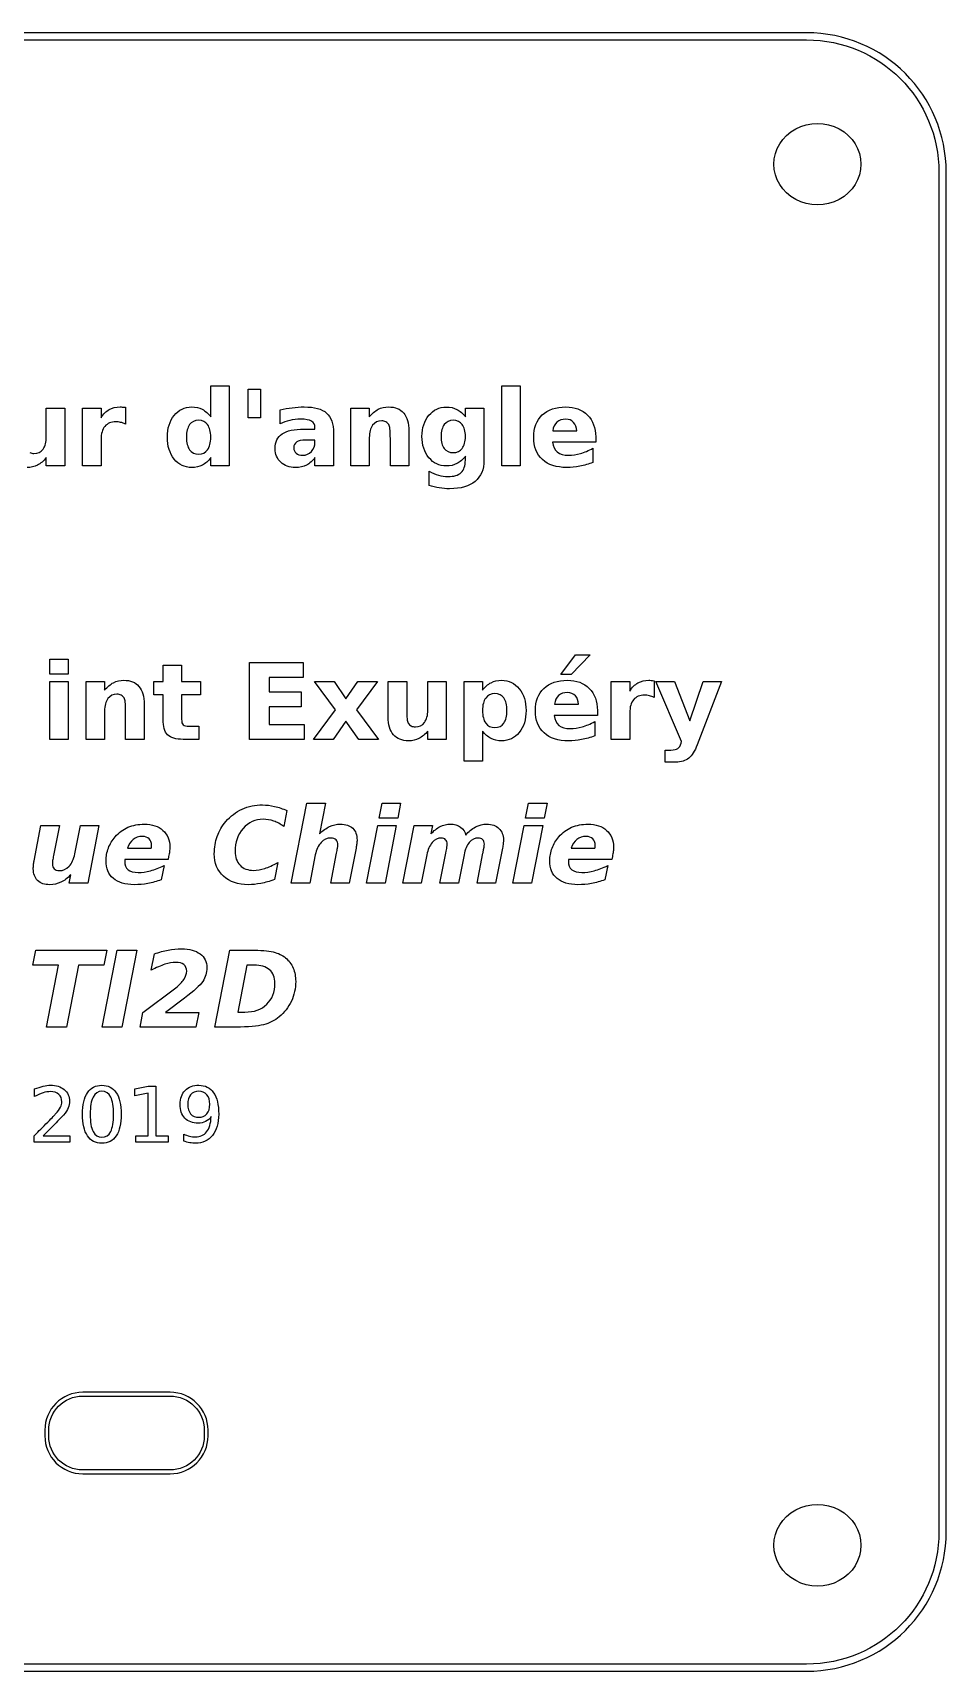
# Model space of a CAD drawing. Extents: x 0 to 60.3, y 0 to 60.3.
# Drawn here: x 26.7 to 60.3, y 0 to 60.3 of the extents above; entities that cross this region are included whole.
import ezdxf

# ---------------------------------------------------------------- set-up
doc = ezdxf.new("R2010")
doc.units = 0
doc.layers.add('Calque_1', color=7, linetype='CONTINUOUS')

msp = doc.modelspace()

# ---------------------------------------------------------------- linework, layer by layer
at = {"layer": 'Calque_1', "color": 7}
for p, q in [((55.1322, 60.264358), (5.1322, 60.264358)), ((5.1322, 60.000686), (55.1322, 60.000686)), ((59.999388, 55.131545), (59.999388, 5.13155)), ((60.265013, 5.13155), (60.265013, 55.131545)), ((26.755406, 21.136102), (26.755406, 21.417222)), ((29.228988, 21.553642), (29.228988, 21.553642)), ((29.228988, 21.333156), (29.228988, 21.333156)), ((30.438906, 21.417217), (30.930865, 21.516437)), ((30.438906, 21.163656), (30.438906, 21.417217)), ((30.933622, 21.262876), (30.438906, 21.163656)), ((30.930865, 21.516437), (31.209229, 21.516437)), ((30.933622, 19.693291), (30.933622, 21.262876)), ((31.209229, 21.516437), (31.209229, 19.693293)), ((32.789839, 20.374042), (32.789839, 20.374042)), ((26.741629, 19.459024), (26.741629, 19.693291)), ((28.04801, 19.459024), (26.741629, 19.459024)), ((27.07649, 19.693295), (27.076493, 19.693291)), ((27.076493, 19.693291), (28.04801, 19.693291)), ((28.04801, 19.693291), (28.04801, 19.459024)), ((30.478869, 19.693291), (30.933622, 19.693291)), ((30.478869, 19.459026), (30.478869, 19.693291)), ((31.663982, 19.459026), (30.478869, 19.459026)), ((31.209229, 19.693293), (31.663982, 19.693293)), ((31.663982, 19.693293), (31.663982, 19.459026)), ((32.235868, 19.501744), (32.235868, 19.755303)), ((32.235868, 19.501745), (32.235868, 19.501744)), ((31.735716, 10.2624), (28.528685, 10.2624)), ((28.528685, 10.12178), (31.735716, 10.12178)), ((28.528685, 10.12178), (28.528685, 10.12178)), ((27.1322, 8.86592), (27.1322, 8.65889)), ((27.272825, 8.65889), (27.272825, 8.86592)), ((32.991575, 8.86592), (32.991575, 8.65889)), ((33.1322, 8.65889), (33.1322, 8.86592)), ((31.735716, 7.40303), (28.528685, 7.40303)), ((28.528685, 7.2624), (31.735716, 7.2624)), ((55.1322, 0.26436), (5.1322, 0.26436)), ((5.1322, 0.00069), (55.1322, 0.00069))]:
    msp.add_line(p, q, dxfattribs=at)
at = {"layer": 'Calque_1', "color": 5}
for p, q in [((57.132293, 55.432292), (57.132293, 55.432292)), ((57.132293, 4.632292), (57.132293, 4.632292))]:
    msp.add_line(p, q, dxfattribs=at)
at = {"layer": 'Calque_1', "color": 6}
for p, q in [((33.230295, 46.141318), (33.230295, 47.278199)), ((33.230295, 47.278199), (33.912424, 47.278199)), ((33.912424, 47.278199), (33.912424, 44.329886)), ((34.611607, 46.107211), (34.611607, 47.158827)), ((34.611607, 47.158827), (35.060675, 47.158827)), ((35.060675, 47.158827), (35.060675, 46.107211)), ((43.928349, 47.278199), (44.606689, 47.278199)), ((43.928349, 44.329886), (43.928349, 47.278199)), ((44.606689, 47.278199), (44.606689, 44.329886)), ((27.185855, 45.40424), (27.185855, 46.452066)), ((27.185855, 46.452066), (27.864194, 46.452066)), ((27.864194, 46.452066), (27.864194, 44.329887)), ((28.519815, 44.329879), (28.519815, 46.452058)), ((28.519815, 46.452058), (29.198155, 46.452058)), ((29.198155, 46.452058), (29.198155, 46.103415)), ((30.094399, 46.488043), (30.096291, 45.87415)), ((38.380367, 44.32989), (38.380367, 46.452069)), ((38.380367, 46.452069), (39.058706, 46.452069)), ((39.058706, 46.452069), (39.058706, 46.141322)), ((42.59062, 46.13753), (42.59062, 46.452067)), ((42.59062, 46.452067), (43.272749, 46.452067)), ((43.272749, 46.452067), (43.272749, 44.544001)), ((33.230295, 46.141315), (33.230295, 46.141318)), ((35.060675, 46.107211), (34.611607, 46.107211)), ((35.784489, 45.877936), (35.784489, 46.395217)), ((42.143447, 46.010576), (42.143447, 46.010576)), ((29.198155, 45.307597), (29.198155, 44.329879)), ((36.661783, 45.688461), (37.061586, 45.688461)), ((37.06159, 45.284876), (36.709153, 45.284867)), ((37.061586, 45.688461), (37.061586, 45.741511)), ((37.06159, 45.207186), (37.06159, 45.284876)), ((37.74561, 45.540665), (37.74561, 44.329886)), ((37.74561, 45.540657), (37.74561, 45.540665)), ((39.058706, 45.373927), (39.058706, 44.32989)), ((39.831787, 44.540209), (39.831787, 45.318973)), ((40.513915, 45.62215), (40.513916, 45.622142)), ((40.513916, 45.622142), (40.513916, 44.329886)), ((47.380679, 45.20339), (45.794729, 45.20339)), ((45.802309, 45.622142), (46.683392, 45.622142)), ((47.380679, 45.396661), (47.380679, 45.39666)), ((47.380679, 45.39666), (47.380679, 45.20339)), ((27.185855, 44.329887), (27.185855, 44.636845)), ((32.783122, 44.767586), (32.783122, 44.767586)), ((33.230295, 44.329886), (33.230295, 44.636844)), ((37.061586, 44.329886), (37.061586, 44.644424)), ((42.59062, 44.544009), (42.59062, 44.689899)), ((47.280255, 44.981699), (47.280255, 44.458734)), ((27.864194, 44.329887), (27.185855, 44.329887)), ((29.198155, 44.329879), (28.519815, 44.329879)), ((33.912424, 44.329886), (33.230295, 44.329886)), ((37.74561, 44.329886), (37.061586, 44.329886)), ((39.058706, 44.32989), (38.380367, 44.32989)), ((39.831787, 44.329886), (39.831787, 44.540209)), ((40.513916, 44.329886), (39.831787, 44.329886)), ((41.254784, 43.615556), (41.254784, 44.144206)), ((44.606689, 44.329886), (43.928349, 44.329886)), ((46.101686, 36.666946), (46.636021, 37.379392)), ((47.17225, 37.379392), (46.473068, 36.666946)), ((46.636021, 37.379392), (47.17225, 37.379392)), ((27.316616, 37.224018), (27.994955, 37.224018)), ((27.316616, 36.670736), (27.316616, 37.224018)), ((27.994955, 37.224018), (27.994955, 36.670736)), ((31.479495, 36.397884), (31.479495, 37.000431)), ((31.479495, 37.000431), (32.157835, 37.000431)), ((32.157835, 37.000431), (32.157835, 36.397884)), ((34.653291, 37.104645), (36.621991, 37.104645)), ((34.653291, 34.275705), (34.653291, 37.104645)), ((36.621991, 37.104645), (36.621991, 36.553258)), ((27.994955, 36.670736), (27.316616, 36.670736)), ((27.316616, 36.397884), (27.994955, 36.397884)), ((27.316616, 34.275705), (27.316616, 36.397884)), ((27.994955, 36.397884), (27.994955, 34.275705)), ((28.650555, 34.275709), (28.650555, 36.397888)), ((28.650555, 36.397888), (29.328894, 36.397888)), ((29.328894, 36.397888), (29.328894, 36.087137)), ((31.142221, 35.912815), (31.142221, 36.397884)), ((31.142221, 36.397884), (31.479495, 36.397884)), ((32.157835, 36.397884), (32.857017, 36.397884)), ((32.857017, 36.397884), (32.857017, 35.912815)), ((36.621991, 36.553258), (35.38279, 36.553258)), ((35.38279, 36.553258), (35.38279, 36.026503)), ((37.811926, 35.361427), (37.046426, 36.397884)), ((37.046426, 36.397884), (37.764556, 36.397884)), ((37.764556, 36.397884), (38.198466, 35.76881)), ((38.198466, 35.76881), (38.63806, 36.397884)), ((39.35619, 36.397884), (38.59069, 35.365217)), ((38.63806, 36.397884), (39.35619, 36.397884)), ((39.754098, 35.101839), (39.754098, 36.397884)), ((39.754098, 36.397884), (40.436227, 36.397884)), ((40.436227, 36.397884), (40.436227, 36.185666)), ((41.209288, 35.350059), (41.209288, 36.397885)), ((41.209288, 36.397885), (41.887627, 36.397885)), ((41.887627, 36.397885), (41.887627, 34.275706)), ((42.543247, 33.468519), (42.543247, 36.397884)), ((42.543247, 36.397884), (43.221586, 36.397884)), ((43.221586, 36.397884), (43.221586, 36.087137)), ((46.473068, 36.666946), (46.101686, 36.666946)), ((47.954803, 34.275698), (47.954803, 36.397877)), ((47.954803, 36.397877), (48.633142, 36.397877)), ((48.633142, 36.397877), (48.633142, 36.049233)), ((49.529387, 36.433862), (49.531279, 35.819969)), ((49.593809, 36.397884), (50.272148, 36.397884)), ((50.539317, 34.194231), (49.593809, 36.397884)), ((50.272148, 36.397884), (50.842483, 34.957834)), ((50.842483, 34.957834), (51.327553, 36.397884)), ((52.005892, 36.397884), (51.11344, 34.074856)), ((51.327553, 36.397884), (52.005892, 36.397884)), ((30.784103, 35.567965), (30.784104, 35.567961)), ((30.784104, 35.567961), (30.784104, 34.275705)), ((31.479496, 35.912815), (31.142221, 35.912815)), ((31.479496, 35.012782), (31.479496, 35.912815)), ((32.857017, 35.912815), (32.157835, 35.912815)), ((32.157835, 35.912815), (32.157835, 35.012783)), ((35.38279, 36.026503), (36.548093, 36.026503)), ((36.548093, 36.026503), (36.548093, 35.475115)), ((43.672549, 35.956395), (43.672549, 35.956395)), ((45.864836, 35.567961), (46.745919, 35.567961)), ((29.328894, 35.319745), (29.328894, 34.275709)), ((30.101975, 34.486028), (30.101975, 35.264792)), ((36.548093, 35.475115), (35.38279, 35.475115)), ((35.38279, 35.475115), (35.38279, 34.827093)), ((37.00853, 34.275705), (37.811926, 35.361427)), ((38.59069, 35.365217), (39.394086, 34.275705)), ((39.754079, 35.101841), (39.754098, 35.101839)), ((47.443206, 35.149209), (45.857257, 35.149209)), ((47.443206, 35.34248), (47.443206, 35.342479)), ((47.443206, 35.342479), (47.443206, 35.149209)), ((48.633142, 35.253416), (48.633142, 34.275698)), ((30.101975, 34.275705), (30.101975, 34.486028)), ((32.449635, 34.760774), (32.798279, 34.760774)), ((32.798279, 34.760774), (32.798279, 34.275704)), ((35.38279, 34.827093), (36.663676, 34.827093)), ((36.663676, 34.827093), (36.663676, 34.275705)), ((38.198466, 34.946465), (37.72666, 34.275705)), ((38.675956, 34.275705), (38.198466, 34.946465)), ((41.209288, 34.275706), (41.209288, 34.582664)), ((43.221586, 34.582666), (43.221586, 34.582663)), ((43.221586, 34.582663), (43.221586, 33.468519)), ((47.342782, 34.927518), (47.342782, 34.404553)), ((27.994955, 34.275705), (27.316616, 34.275705)), ((29.328894, 34.275709), (28.650555, 34.275709)), ((30.784104, 34.275705), (30.101975, 34.275705)), ((32.798279, 34.275704), (32.216575, 34.275704)), ((36.663676, 34.275705), (34.653291, 34.275705)), ((37.72666, 34.275705), (37.00853, 34.275705)), ((39.394086, 34.275705), (38.675956, 34.275705)), ((41.887627, 34.275706), (41.209288, 34.275706)), ((48.633142, 34.275698), (47.954803, 34.275698)), ((49.934873, 33.438203), (49.934873, 33.883481)), ((49.934873, 33.883481), (50.147091, 33.883481)), ((50.520367, 34.135491), (50.539317, 34.194231)), ((43.221586, 33.468519), (42.543247, 33.468519)), ((50.327097, 33.438203), (49.934873, 33.438203)), ((36.030812, 31.653814), (35.913335, 31.06832)), ((36.189977, 28.984036), (36.762207, 31.932348)), ((36.762207, 31.932348), (37.444336, 31.932348)), ((37.444336, 31.932348), (37.222641, 30.795465)), ((39.418718, 31.379064), (39.528617, 31.932346)), ((40.102742, 31.379064), (39.418718, 31.379064)), ((39.528617, 31.932346), (40.210746, 31.932346)), ((40.210746, 31.932346), (40.102742, 31.379064)), ((44.799957, 31.379064), (44.909856, 31.932346)), ((45.483981, 31.379064), (44.799957, 31.379064)), ((44.909856, 31.932346), (45.591985, 31.932346)), ((45.591985, 31.932346), (45.483981, 31.379064)), ((26.738699, 29.810167), (26.986918, 31.106212)), ((26.986918, 31.106212), (27.667152, 31.106212)), ((27.667152, 31.106212), (27.45304, 30.001543)), ((28.233696, 30.062174), (28.438335, 31.10621)), ((28.438335, 31.10621), (29.118569, 31.10621)), ((29.118569, 31.10621), (28.707397, 28.984032)), ((38.956387, 28.984034), (39.369453, 31.106212)), ((39.369453, 31.106212), (40.051582, 31.106212)), ((40.051582, 31.106212), (39.636621, 28.984034)), ((40.290327, 28.984026), (40.703394, 31.106204)), ((40.703394, 31.106204), (41.385523, 31.106204)), ((41.385523, 31.106204), (41.322993, 30.795457)), ((42.60388, 30.753771), (42.603881, 30.753779)), ((44.337625, 28.984034), (44.750692, 31.106212)), ((44.750692, 31.106212), (45.432821, 31.106212)), ((45.432821, 31.106212), (45.01786, 28.984034)), ((30.164535, 30.276299), (31.041797, 30.276289)), ((38.573635, 30.276289), (38.321627, 28.984034)), ((38.573612, 30.276293), (38.573635, 30.276289)), ((43.954852, 30.276289), (43.702843, 28.984034)), ((46.474996, 30.276299), (47.352258, 30.276289)), ((26.738721, 29.810166), (26.738699, 29.810167)), ((31.6595, 29.857538), (30.071656, 29.857538)), ((31.515485, 29.635841), (31.411271, 29.109086)), ((31.68224, 29.965541), (31.6595, 29.857538)), ((31.682232, 29.965532), (31.68224, 29.965541)), ((35.697327, 29.743846), (35.57227, 29.11667)), ((37.07485, 30.028072), (36.870211, 28.984036)), ((37.641393, 28.984034), (37.855505, 30.090598)), ((41.1752, 30.028062), (40.970561, 28.984026)), ((41.652691, 28.984029), (41.870593, 30.090593)), ((42.541353, 30.028065), (42.336715, 28.984029)), ((43.01882, 28.984034), (43.232932, 30.090598)), ((43.232932, 30.090598), (43.238632, 30.119018)), ((47.969961, 29.857538), (46.382117, 29.857538)), ((47.825946, 29.635841), (47.721732, 29.109086)), ((47.992701, 29.965541), (47.969961, 29.857538)), ((47.992693, 29.965532), (47.992701, 29.965541)), ((28.023373, 28.984032), (28.085903, 29.294779)), ((28.707397, 28.984032), (28.023373, 28.984032)), ((36.870211, 28.984036), (36.189977, 28.984036)), ((38.321627, 28.984034), (37.641393, 28.984034)), ((39.636621, 28.984034), (38.956387, 28.984034)), ((40.970561, 28.984026), (40.290327, 28.984026)), ((42.336715, 28.984029), (41.652691, 28.984029)), ((43.702843, 28.984034), (43.01882, 28.984034)), ((45.01786, 28.984034), (44.337625, 28.984034)), ((26.696069, 25.969914), (26.805967, 26.521302)), ((26.805967, 26.521302), (29.413216, 26.521302)), ((29.236999, 23.692362), (29.788387, 26.521302)), ((29.413216, 26.521302), (29.305212, 25.969914)), ((29.788387, 26.521302), (30.517886, 26.521302)), ((30.517886, 26.521302), (29.966498, 23.692362)), ((33.382831, 23.692361), (33.934214, 26.521302)), ((33.934214, 26.521302), (34.701609, 26.521302)), ((27.635891, 25.969914), (26.696069, 25.969914)), ((27.192507, 23.692362), (27.635891, 25.969914)), ((28.36539, 25.969914), (27.922006, 23.692362)), ((29.305212, 25.969914), (28.36539, 25.969914)), ((31.040851, 25.78423), (31.162118, 26.384882)), ((34.559499, 25.969914), (34.22033, 24.243749)), ((34.815298, 25.969914), (34.559499, 25.969914)), ((30.739577, 24.232381), (31.942777, 25.139991)), ((32.268683, 24.759142), (31.561922, 24.228591)), ((30.633468, 23.692362), (30.739577, 24.232381)), ((31.561922, 24.228591), (32.791649, 24.228591)), ((32.791649, 24.228591), (32.687434, 23.692362)), ((34.22033, 24.243749), (34.481812, 24.243749)), ((27.922006, 23.692362), (27.192507, 23.692362)), ((29.966498, 23.692362), (29.236999, 23.692362)), ((32.687434, 23.692362), (30.633468, 23.692362)), ((34.152121, 23.692361), (33.382831, 23.692361))]:
    msp.add_line(p, q, dxfattribs=at)
at = {"layer": 'Calque_1', "color": 7}
for points in [[(60.265013, 55.131545), (60.265013, 57.972546), (57.973202, 60.264358), (55.1322, 60.264358)], [(55.1322, 60.000686), (57.831199, 60.000686), (59.999388, 57.830544), (59.999388, 55.131545)], [(26.755406, 21.417222), (26.867486, 21.462235), (26.972217, 21.496227), (27.069598, 21.519196)], [(27.065464, 21.273906), (26.969001, 21.243586), (26.865649, 21.197651), (26.755406, 21.136102)], [(27.34245, 21.319376), (27.255174, 21.319376), (27.162845, 21.304219), (27.065464, 21.273906)], [(27.069598, 21.519196), (27.16698, 21.542163), (27.256093, 21.553646), (27.336938, 21.553646)], [(27.336938, 21.553646), (27.550075, 21.553646), (27.720033, 21.500362), (27.846812, 21.393794)], [(27.641484, 21.216023), (27.565233, 21.284925), (27.465555, 21.319376), (27.34245, 21.319376)], [(27.75724, 20.948684), (27.75724, 21.058008), (27.718655, 21.147121), (27.641484, 21.216023)], [(27.846812, 21.393794), (27.973591, 21.287226), (28.036981, 21.144829), (28.036981, 20.966602)], [(28.517921, 20.485663), (28.517921, 20.832928), (28.578555, 21.097512), (28.699822, 21.279413)], [(28.699822, 21.279413), (28.822008, 21.462232), (28.998397, 21.553642), (29.228988, 21.553642)], [(28.905149, 21.120938), (28.833491, 20.980379), (28.797662, 20.76862), (28.797662, 20.485663)], [(29.228988, 21.333156), (29.085672, 21.333156), (28.977726, 21.262417), (28.905149, 21.120938)], [(29.228988, 21.553642), (29.45958, 21.553642), (29.63551, 21.462232), (29.756777, 21.279413)], [(29.552827, 21.120938), (29.481169, 21.262417), (29.373223, 21.333156), (29.228988, 21.333156)], [(29.661692, 20.485663), (29.661692, 20.76862), (29.625404, 20.980379), (29.552827, 21.120938)], [(29.756777, 21.279413), (29.878963, 21.097512), (29.940056, 20.832928), (29.940056, 20.485663)], [(32.103576, 20.853603), (32.103576, 21.064902), (32.166047, 21.234401), (32.290989, 21.362099)], [(32.290989, 21.362099), (32.415931, 21.489797), (32.582214, 21.553646), (32.789839, 21.553646)], [(32.492183, 21.203621), (32.419606, 21.118182), (32.383318, 21.001508), (32.383318, 20.853599)], [(32.789839, 21.333156), (32.664897, 21.333156), (32.565678, 21.289978), (32.492183, 21.203621)], [(32.789839, 21.553646), (33.02778, 21.553646), (33.209222, 21.462236), (33.334164, 21.279417)], [(33.086117, 21.203621), (33.01354, 21.289978), (32.914781, 21.333156), (32.789839, 21.333156)], [(33.19636, 20.853599), (33.19636, 21.001508), (33.159612, 21.118182), (33.086117, 21.203621)], [(33.334164, 21.279417), (33.460025, 21.097516), (33.522955, 20.832932), (33.522955, 20.485667)], [(27.172955, 20.132885), (27.355775, 20.317542), (27.470612, 20.436513), (27.517465, 20.489797)], [(27.517465, 20.489797), (27.606578, 20.589934), (27.66859, 20.674454), (27.7035, 20.743356)], [(27.7035, 20.743356), (27.739327, 20.813177), (27.75724, 20.881619), (27.75724, 20.948684)], [(27.988751, 20.725445), (27.957518, 20.650112), (27.900099, 20.560999), (27.816496, 20.458106)], [(28.036981, 20.966602), (28.036981, 20.882083), (28.020904, 20.801697), (27.988751, 20.725445)], [(32.282721, 20.342351), (32.163291, 20.467293), (32.103576, 20.63771), (32.103576, 20.853603)], [(32.383318, 20.853599), (32.383318, 20.704771), (32.419606, 20.587638), (32.492183, 20.502199)], [(32.492183, 20.502199), (32.565678, 20.416761), (32.664897, 20.374042), (32.789839, 20.374042)], [(32.789839, 20.374042), (32.914781, 20.374042), (33.01354, 20.416761), (33.086117, 20.502199)], [(33.086117, 20.502199), (33.159612, 20.587638), (33.19636, 20.704771), (33.19636, 20.853599)], [(26.741629, 19.693291), (26.847279, 19.802615), (26.991054, 19.949146), (27.172955, 20.132885)], [(27.597388, 20.226596), (27.474283, 20.099816), (27.300651, 19.922049), (27.07649, 19.693295)], [(27.816496, 20.458106), (27.793529, 20.431466), (27.720493, 20.354296), (27.597388, 20.226596)], [(28.699822, 19.691913), (28.578555, 19.874732), (28.517921, 20.139316), (28.517921, 20.485663)], [(28.797662, 20.485663), (28.797662, 20.203624), (28.833491, 19.991866), (28.905149, 19.850387)], [(29.552827, 19.850387), (29.625404, 19.991866), (29.661692, 20.203624), (29.661692, 20.485663)], [(29.940056, 20.485663), (29.940056, 20.139316), (29.878963, 19.874732), (29.756777, 19.691913)], [(32.771924, 20.156316), (32.566137, 20.156316), (32.40307, 20.218328), (32.282721, 20.342351)], [(33.043398, 20.219706), (32.961635, 20.177446), (32.871143, 20.156316), (32.771924, 20.156316)], [(33.24597, 20.401608), (33.192683, 20.3226), (33.125159, 20.261966), (33.043398, 20.219706)], [(33.079227, 19.83799), (33.176608, 19.962013), (33.232189, 20.149886), (33.24597, 20.401608)], [(33.522955, 20.485667), (33.522955, 20.161368), (33.445785, 19.902297), (33.291445, 19.708453)], [(29.228988, 19.419061), (28.998397, 19.419061), (28.822008, 19.510012), (28.699822, 19.691913)], [(28.905149, 19.850387), (28.977726, 19.709827), (29.085672, 19.639547), (29.228988, 19.639547)], [(29.228988, 19.639547), (29.373223, 19.639547), (29.481169, 19.709827), (29.552827, 19.850387)], [(29.756777, 19.691913), (29.63551, 19.510012), (29.45958, 19.419061), (29.228988, 19.419061)], [(32.235868, 19.755303), (32.305688, 19.72223), (32.376427, 19.696966), (32.448085, 19.679513)], [(32.45911, 19.439735), (32.387452, 19.453515), (32.313038, 19.474185), (32.235868, 19.501745)], [(32.448085, 19.679513), (32.519743, 19.66206), (32.590023, 19.653333), (32.658925, 19.653333)], [(32.671328, 19.419065), (32.601507, 19.419065), (32.530768, 19.425955), (32.45911, 19.439735)], [(32.658925, 19.653333), (32.842664, 19.653333), (32.982764, 19.714885), (33.079227, 19.83799)], [(33.291445, 19.708453), (33.138023, 19.515528), (32.931317, 19.419065), (32.671328, 19.419065)], [(28.528685, 10.2624), (27.756429, 10.2624), (27.1322, 9.63818), (27.1322, 8.86592)], [(33.1322, 8.86592), (33.1322, 9.63818), (32.507971, 10.2624), (31.735716, 10.2624)], [(27.272825, 8.86592), (27.272825, 9.56312), (27.831483, 10.12178), (28.528685, 10.12178)], [(31.735716, 10.12178), (32.432918, 10.12178), (32.991575, 9.56312), (32.991575, 8.86592)], [(27.1322, 8.65889), (27.1322, 7.88663), (27.756429, 7.2624), (28.528685, 7.2624)], [(28.528685, 7.40303), (27.831483, 7.40303), (27.272825, 7.96169), (27.272825, 8.65889)], [(31.735716, 7.2624), (32.507971, 7.2624), (33.1322, 7.88663), (33.1322, 8.65889)], [(32.991575, 8.65889), (32.991575, 7.96169), (32.432918, 7.40303), (31.735716, 7.40303)], [(55.1322, 0.00069), (57.973202, 0.00069), (60.265013, 2.29054), (60.265013, 5.13155)], [(59.999388, 5.13155), (59.999388, 2.43255), (57.831199, 0.26436), (55.1322, 0.26436)]]:
    msp.add_open_spline(points, degree=3, dxfattribs=at)
at = {"layer": 'Calque_1', "color": 5}
for points in [[(53.932293, 55.432292), (53.932293, 55.96819), (54.237251, 56.463381), (54.732293, 56.73133)], [(54.732293, 56.73133), (55.227335, 56.999279), (55.837251, 56.999279), (56.332293, 56.73133)], [(56.332293, 56.73133), (56.827335, 56.463381), (57.132293, 55.96819), (57.132293, 55.432292)], [(54.732293, 54.133254), (54.237251, 54.401203), (53.932293, 54.896394), (53.932293, 55.432292)], [(57.132293, 55.432292), (57.132293, 54.896394), (56.827335, 54.401203), (56.332293, 54.133254)], [(56.332293, 54.133254), (55.837251, 53.865305), (55.227335, 53.865305), (54.732293, 54.133254)], [(54.732293, 5.93133), (55.227335, 6.199279), (55.837251, 6.199279), (56.332293, 5.93133)], [(53.932293, 4.632292), (53.932293, 5.16819), (54.237251, 5.663381), (54.732293, 5.93133)], [(56.332293, 5.93133), (56.827335, 5.663381), (57.132293, 5.16819), (57.132293, 4.632292)], [(54.732293, 3.333254), (54.237251, 3.601203), (53.932293, 4.096394), (53.932293, 4.632292)], [(57.132293, 4.632292), (57.132293, 4.096394), (56.827335, 3.601203), (56.332293, 3.333254)], [(56.332293, 3.333254), (55.837251, 3.065305), (55.227335, 3.065305), (54.732293, 3.333254)]]:
    msp.add_open_spline(points, degree=3, dxfattribs=at)
at = {"layer": 'Calque_1', "color": 6}
for points in [[(29.198155, 46.103415), (29.285316, 46.242367), (29.385108, 46.343423), (29.497533, 46.406583)], [(29.497533, 46.406583), (29.611222, 46.471003), (29.747016, 46.503213), (29.904916, 46.503213)], [(29.904916, 46.503213), (29.927656, 46.503213), (29.952289, 46.501946), (29.978816, 46.499413)], [(29.978816, 46.499413), (30.005343, 46.498146), (30.04387, 46.494356), (30.094399, 46.488043)], [(31.88688, 46.190583), (32.054886, 46.399012), (32.26963, 46.503226), (32.531113, 46.503226)], [(32.531113, 46.503226), (32.677644, 46.503226), (32.807123, 46.473539), (32.919548, 46.414166)], [(32.919548, 46.414166), (33.033236, 46.356059), (33.136818, 46.265109), (33.230295, 46.141315)], [(35.784489, 46.395217), (35.929758, 46.43059), (36.075658, 46.457117), (36.222189, 46.474797)], [(36.222189, 46.474797), (36.36872, 46.493744), (36.515252, 46.503217), (36.661783, 46.503217)], [(36.661783, 46.503217), (37.044533, 46.503217), (37.320543, 46.427425), (37.489812, 46.275841)], [(39.058706, 46.141322), (39.161025, 46.265115), (39.269661, 46.356066), (39.384612, 46.414173)], [(39.384612, 46.414173), (39.499563, 46.473546), (39.626515, 46.503233), (39.765468, 46.503233)], [(39.765468, 46.503233), (40.010529, 46.503233), (40.196219, 46.428072), (40.32254, 46.277751)], [(41.2491, 46.194373), (41.418369, 46.397748), (41.632482, 46.499436), (41.891438, 46.499436)], [(41.891438, 46.499436), (42.039233, 46.499436), (42.169342, 46.470383), (42.281767, 46.412276)], [(42.281767, 46.412276), (42.394192, 46.354169), (42.497143, 46.262587), (42.59062, 46.13753)], [(45.415769, 46.205742), (45.62546, 46.404065), (45.91347, 46.503226), (46.279799, 46.503226)], [(46.279799, 46.503226), (46.613284, 46.503226), (46.87982, 46.402801), (47.079405, 46.201952)], [(29.741963, 45.95562), (29.567641, 45.95562), (29.43311, 45.899408), (29.33837, 45.786983)], [(29.91818, 45.93478), (29.860073, 45.948673), (29.801334, 45.95562), (29.741963, 45.95562)], [(30.096291, 45.87415), (30.036918, 45.901943), (29.977547, 45.922153), (29.91818, 45.93478)], [(31.634872, 45.389082), (31.634872, 45.716251), (31.718875, 45.983418), (31.88688, 46.190583)], [(32.451532, 45.851413), (32.375739, 45.745304), (32.337843, 45.591193), (32.337843, 45.389081)], [(32.783122, 46.010576), (32.639117, 46.010576), (32.528587, 45.957522), (32.451532, 45.851413)], [(33.114712, 45.851413), (33.03892, 45.957522), (32.92839, 46.010576), (32.783122, 46.010576)], [(33.230295, 45.389081), (33.230295, 45.591193), (33.191767, 45.745304), (33.114712, 45.851413)], [(36.133133, 46.008677), (36.008076, 45.979624), (35.891861, 45.936043), (35.784489, 45.877936)], [(36.538621, 46.052257), (36.393352, 46.052257), (36.25819, 46.03773), (36.133133, 46.008677)], [(36.934634, 45.976467), (36.85, 46.026994), (36.717996, 46.052257), (36.538621, 46.052257)], [(37.061586, 45.741511), (37.061586, 45.848883), (37.019269, 45.927202), (36.934634, 45.976467)], [(37.489812, 46.275841), (37.660344, 46.12552), (37.74561, 45.880458), (37.74561, 45.540657)], [(39.179974, 45.826784), (39.099129, 45.718149), (39.058706, 45.567196), (39.058706, 45.373927)], [(39.513459, 45.991632), (39.37198, 45.991632), (39.260819, 45.936683), (39.179974, 45.826784)], [(39.668833, 45.953732), (39.62336, 45.978999), (39.571568, 45.991632), (39.513459, 45.991632)], [(39.776837, 45.851413), (39.75031, 45.895626), (39.714309, 45.929733), (39.668833, 45.953732)], [(39.818527, 45.697934), (39.810947, 45.76741), (39.79705, 45.81857), (39.776837, 45.851413)], [(40.32254, 46.277751), (40.450123, 46.12743), (40.513915, 45.908897), (40.513915, 45.62215)], [(40.995197, 45.415609), (40.995197, 45.732673), (41.079831, 45.992261), (41.2491, 46.194373)], [(41.815646, 45.855202), (41.737327, 45.75162), (41.698168, 45.605089), (41.698168, 45.415608)], [(42.143447, 46.010576), (42.003232, 46.010576), (41.893965, 45.958785), (41.815646, 45.855202)], [(42.473143, 45.855202), (42.394824, 45.958785), (42.284926, 46.010576), (42.143447, 46.010576)], [(42.59062, 45.415608), (42.59062, 45.605089), (42.551461, 45.75162), (42.473143, 45.855202)], [(45.103126, 45.389082), (45.103126, 45.735199), (45.20734, 46.007419), (45.415769, 46.205742)], [(45.955788, 45.940469), (45.873679, 45.867203), (45.82252, 45.761094), (45.802309, 45.622142)], [(46.276009, 46.052262), (46.144636, 46.052262), (46.037896, 46.014998), (45.955788, 45.940469)], [(46.569704, 45.932889), (46.495175, 46.012471), (46.397276, 46.052262), (46.276009, 46.052262)], [(46.683392, 45.622142), (46.683392, 45.750989), (46.645496, 45.854571), (46.569704, 45.932889)], [(47.079405, 46.201952), (47.280254, 46.001103), (47.380679, 45.732673), (47.380679, 45.396661)], [(27.064588, 44.951383), (27.145433, 45.060018), (27.185855, 45.210971), (27.185855, 45.40424)], [(29.33837, 45.786983), (29.244893, 45.675821), (29.198155, 45.516026), (29.198155, 45.307597)], [(31.88688, 44.585686), (31.718875, 44.794114), (31.634872, 45.061913), (31.634872, 45.389082)], [(32.337843, 45.389081), (32.337843, 45.186969), (32.375739, 45.032858), (32.451532, 44.926749)], [(33.114712, 44.926749), (33.191767, 45.032858), (33.230295, 45.186969), (33.230295, 45.389081)], [(35.598799, 44.966541), (35.598799, 45.215392), (35.684065, 45.397924), (35.854597, 45.514139)], [(35.854597, 45.514139), (36.026392, 45.630354), (36.295454, 45.688461), (36.661783, 45.688461)], [(36.388931, 45.212867), (36.318192, 45.164867), (36.282822, 45.094128), (36.282822, 45.000649)], [(36.709153, 45.284867), (36.567674, 45.284867), (36.460934, 45.260867), (36.388931, 45.212867)], [(36.930849, 44.862332), (37.01801, 44.954545), (37.06159, 45.069497), (37.06159, 45.207186)], [(39.831787, 45.318973), (39.831787, 45.502138), (39.827367, 45.628458), (39.818527, 45.697934)], [(41.2491, 44.634951), (41.079831, 44.83959), (40.995197, 45.099809), (40.995197, 45.415609)], [(41.698168, 45.415608), (41.698168, 45.221075), (41.736064, 45.073281), (41.811856, 44.972224)], [(42.473143, 44.977909), (42.551461, 45.081492), (42.59062, 45.227391), (42.59062, 45.415608)], [(45.421453, 44.566738), (45.209235, 44.762534), (45.103126, 45.036649), (45.103126, 45.389082)], [(45.794729, 45.20339), (45.811149, 45.044227), (45.868625, 44.924854), (45.967156, 44.845273)], [(26.575729, 44.82443), (26.621202, 44.80043), (26.672994, 44.78843), (26.731103, 44.78843)], [(26.731103, 44.78843), (26.872581, 44.78843), (26.983743, 44.842748), (27.064588, 44.951383)], [(27.185855, 44.636845), (27.083536, 44.513052), (26.9749, 44.42147), (26.859949, 44.362099)], [(32.451532, 44.926749), (32.528587, 44.82064), (32.639117, 44.767586), (32.783122, 44.767586)], [(32.783122, 44.767586), (32.92839, 44.767586), (33.03892, 44.82064), (33.114712, 44.926749)], [(33.230295, 44.636844), (33.136818, 44.511787), (33.033868, 44.420205), (32.921443, 44.362098)], [(35.803437, 44.466313), (35.667012, 44.59516), (35.598799, 44.761902), (35.598799, 44.966541)], [(36.282822, 45.000649), (36.282822, 44.914752), (36.311245, 44.847171), (36.368092, 44.797906)], [(36.368092, 44.797906), (36.426199, 44.749906), (36.506412, 44.725906), (36.608732, 44.725906)], [(36.608732, 44.725906), (36.736315, 44.725906), (36.843688, 44.771381), (36.930849, 44.862332)], [(37.061586, 44.644424), (36.970635, 44.515577), (36.868316, 44.421469), (36.754628, 44.362098)], [(41.891438, 44.329887), (41.632482, 44.329887), (41.418369, 44.431575), (41.2491, 44.634951)], [(41.811856, 44.972224), (41.887649, 44.872431), (41.998179, 44.822535), (42.143447, 44.822535)], [(42.143447, 44.822535), (42.284926, 44.822535), (42.394824, 44.874326), (42.473143, 44.977909)], [(42.59062, 44.689899), (42.497143, 44.566105), (42.394192, 44.475154), (42.281767, 44.417047)], [(45.967156, 44.845273), (46.065686, 44.765691), (46.203375, 44.7259), (46.380223, 44.7259)], [(46.380223, 44.7259), (46.522965, 44.7259), (46.668865, 44.746743), (46.817923, 44.78843)], [(46.817923, 44.78843), (46.968244, 44.831377), (47.122354, 44.8958), (47.280255, 44.981699)], [(26.859949, 44.362099), (26.746261, 44.303992), (26.620572, 44.274939), (26.482883, 44.274939)], [(32.531113, 44.274938), (32.26963, 44.274938), (32.054886, 44.378521), (31.88688, 44.585686)], [(32.921443, 44.362098), (32.809018, 44.303991), (32.678908, 44.274938), (32.531113, 44.274938)], [(36.339666, 44.274938), (36.119869, 44.274938), (35.941126, 44.33873), (35.803437, 44.466313)], [(36.754628, 44.362098), (36.64094, 44.303991), (36.502619, 44.274938), (36.339666, 44.274938)], [(41.254784, 44.144206), (41.373525, 44.075993), (41.48974, 44.025465), (41.603428, 43.992622)], [(41.603428, 43.992622), (41.717116, 43.958515), (41.831436, 43.941462), (41.946387, 43.941462)], [(42.281767, 44.417047), (42.169342, 44.35894), (42.039233, 44.329887), (41.891438, 44.329887)], [(41.946387, 43.941462), (42.168711, 43.941462), (42.331664, 43.990095), (42.435246, 44.087362)], [(42.435246, 44.087362), (42.538829, 44.184628), (42.59062, 44.336844), (42.59062, 44.544009)], [(43.272749, 44.544001), (43.272749, 44.202936), (43.164745, 43.942717), (42.948738, 43.763342)], [(46.317695, 44.274938), (45.933682, 44.274938), (45.634934, 44.372205), (45.421453, 44.566738)], [(46.798975, 44.322308), (46.638548, 44.290728), (46.478122, 44.274938), (46.317695, 44.274938)], [(47.280255, 44.458734), (47.119828, 44.398101), (46.959402, 44.352625), (46.798975, 44.322308)], [(41.628061, 43.522706), (41.504267, 43.542919), (41.379841, 43.573869), (41.254784, 43.615556)], [(42.012706, 43.492386), (41.880069, 43.492386), (41.751854, 43.502493), (41.628061, 43.522706)], [(42.948738, 43.763342), (42.733994, 43.582705), (42.421983, 43.492386), (42.012706, 43.492386)], [(29.328894, 36.087137), (29.431213, 36.21093), (29.539849, 36.301881), (29.6548, 36.359988)], [(29.6548, 36.359988), (29.769751, 36.419361), (29.896703, 36.449048), (30.035656, 36.449048)], [(30.035656, 36.449048), (30.280717, 36.449048), (30.466407, 36.373887), (30.592728, 36.223566)], [(30.592728, 36.223566), (30.720311, 36.073245), (30.784103, 35.854712), (30.784103, 35.567965)], [(40.436227, 36.185666), (40.436227, 36.070715), (40.435594, 35.926078), (40.434327, 35.751756)], [(43.221586, 36.087137), (43.315063, 36.21093), (43.418645, 36.301881), (43.532334, 36.359988)], [(43.532334, 36.359988), (43.646022, 36.419361), (43.776763, 36.449048), (43.924558, 36.449048)], [(43.924558, 36.449048), (44.186041, 36.449048), (44.400785, 36.344834), (44.568791, 36.136405)], [(45.478296, 36.151561), (45.687987, 36.349884), (45.975997, 36.449045), (46.342326, 36.449045)], [(46.342326, 36.449045), (46.675811, 36.449045), (46.942347, 36.34862), (47.141933, 36.147771)], [(48.633142, 36.049233), (48.720303, 36.188186), (48.820096, 36.289242), (48.932521, 36.352402)], [(48.932521, 36.352402), (49.046209, 36.416822), (49.182003, 36.449032), (49.339904, 36.449032)], [(49.339904, 36.449032), (49.362644, 36.449032), (49.387277, 36.447765), (49.413804, 36.445232)], [(49.413804, 36.445232), (49.440331, 36.443965), (49.478858, 36.440175), (49.529387, 36.433862)], [(29.450162, 35.772603), (29.369317, 35.663968), (29.328894, 35.513015), (29.328894, 35.319745)], [(29.783647, 35.937451), (29.642168, 35.937451), (29.531007, 35.882502), (29.450162, 35.772603)], [(29.939021, 35.899551), (29.893548, 35.924818), (29.841756, 35.937451), (29.783647, 35.937451)], [(30.047025, 35.797232), (30.020498, 35.841445), (29.984497, 35.875552), (29.939021, 35.899551)], [(30.088715, 35.643753), (30.081135, 35.713229), (30.067238, 35.764389), (30.047025, 35.797232)], [(30.101975, 35.264792), (30.101975, 35.447957), (30.097555, 35.574277), (30.088715, 35.643753)], [(40.434327, 35.751756), (40.43306, 35.578698), (40.432427, 35.463115), (40.432427, 35.405008)], [(43.337169, 35.795337), (43.260114, 35.689228), (43.221586, 35.535749), (43.221586, 35.3349)], [(43.672549, 35.956395), (43.527281, 35.956395), (43.415488, 35.902709), (43.337169, 35.795337)], [(44.004139, 35.797232), (43.928347, 35.903341), (43.817817, 35.956395), (43.672549, 35.956395)], [(44.119722, 35.3349), (44.119722, 35.537012), (44.081194, 35.691123), (44.004139, 35.797232)], [(44.568791, 36.136405), (44.736796, 35.92924), (44.820799, 35.662073), (44.820799, 35.334904)], [(45.165654, 35.334901), (45.165654, 35.681018), (45.269868, 35.953238), (45.478296, 36.151561)], [(46.018315, 35.886287), (45.936207, 35.813022), (45.885047, 35.706913), (45.864836, 35.567961)], [(46.338537, 35.998081), (46.207164, 35.998081), (46.100423, 35.960816), (46.018315, 35.886287)], [(46.632231, 35.878708), (46.557702, 35.95829), (46.459804, 35.998081), (46.338537, 35.998081)], [(46.745919, 35.567961), (46.745919, 35.696807), (46.708023, 35.800389), (46.632231, 35.878708)], [(47.141933, 36.147771), (47.342782, 35.946922), (47.443206, 35.678492), (47.443206, 35.34248)], [(48.773358, 35.732801), (48.679881, 35.62164), (48.633142, 35.461845), (48.633142, 35.253416)], [(49.176951, 35.901439), (49.002629, 35.901439), (48.868098, 35.845226), (48.773358, 35.732801)], [(49.353167, 35.880599), (49.29506, 35.894492), (49.236322, 35.901439), (49.176951, 35.901439)], [(49.531279, 35.819969), (49.471906, 35.847762), (49.412535, 35.867972), (49.353167, 35.880599)], [(31.646239, 34.442447), (31.535077, 34.554872), (31.479496, 34.744983), (31.479496, 35.012782)], [(32.157835, 35.012783), (32.157835, 34.914254), (32.177415, 34.847304), (32.216575, 34.811934)], [(39.945454, 34.44624), (39.817871, 34.596561), (39.754079, 34.815094), (39.754079, 35.101841)], [(40.432427, 35.405008), (40.432427, 35.234475), (40.436847, 35.111313), (40.445687, 35.035521)], [(40.445687, 35.035521), (40.454527, 34.960992), (40.469684, 34.906675), (40.491157, 34.872568)], [(41.08802, 34.897202), (41.168865, 35.005837), (41.209288, 35.15679), (41.209288, 35.350059)], [(43.221586, 35.3349), (43.221586, 35.134051), (43.260114, 34.97994), (43.337169, 34.872568)], [(44.004139, 34.872568), (44.081194, 34.978677), (44.119722, 35.132788), (44.119722, 35.3349)], [(44.820799, 35.334904), (44.820799, 35.007735), (44.736796, 34.739936), (44.568791, 34.531508)], [(45.483981, 34.512557), (45.271763, 34.708353), (45.165654, 34.982468), (45.165654, 35.334901)], [(45.857257, 35.149209), (45.873677, 34.990046), (45.931153, 34.870673), (46.029684, 34.791092)], [(32.216575, 34.275704), (31.948776, 34.275704), (31.758664, 34.331285), (31.646239, 34.442447)], [(32.216575, 34.811934), (32.255735, 34.777827), (32.333422, 34.760774), (32.449635, 34.760774)], [(40.506316, 34.220758), (40.261255, 34.220758), (40.074301, 34.295919), (39.945454, 34.44624)], [(40.491157, 34.872568), (40.51895, 34.828355), (40.554952, 34.794248), (40.599161, 34.770249)], [(40.599161, 34.770249), (40.644634, 34.746249), (40.696426, 34.734249), (40.754535, 34.734249)], [(40.754535, 34.734249), (40.896014, 34.734249), (41.007175, 34.788567), (41.08802, 34.897202)], [(41.209288, 34.582664), (41.106969, 34.458871), (40.998333, 34.367289), (40.883382, 34.307918)], [(43.532334, 34.30792), (43.418645, 34.367293), (43.315063, 34.458875), (43.221586, 34.582666)], [(43.337169, 34.872568), (43.415488, 34.766459), (43.527281, 34.713405), (43.672549, 34.713405)], [(43.672549, 34.713405), (43.817817, 34.713405), (43.928347, 34.766459), (44.004139, 34.872568)], [(44.568791, 34.531508), (44.400785, 34.324343), (44.186041, 34.22076), (43.924558, 34.22076)], [(46.380222, 34.220757), (45.996209, 34.220757), (45.697462, 34.318024), (45.483981, 34.512557)], [(46.029684, 34.791092), (46.128213, 34.71151), (46.265902, 34.671719), (46.442751, 34.671719)], [(46.442751, 34.671719), (46.585492, 34.671719), (46.731392, 34.692562), (46.88045, 34.734249)], [(47.342782, 34.404553), (47.182355, 34.34392), (47.021929, 34.298444), (46.861502, 34.268127)], [(46.88045, 34.734249), (47.030771, 34.777196), (47.184882, 34.841619), (47.342782, 34.927518)], [(40.883382, 34.307918), (40.769693, 34.249811), (40.644005, 34.220758), (40.506316, 34.220758)], [(43.924558, 34.22076), (43.776763, 34.22076), (43.646022, 34.249813), (43.532334, 34.30792)], [(46.861502, 34.268127), (46.701075, 34.236547), (46.540649, 34.220757), (46.380222, 34.220757)], [(50.147091, 33.883481), (50.262042, 33.883481), (50.345414, 33.901798), (50.397205, 33.938431)], [(50.397205, 33.938431), (50.450258, 33.975064), (50.491312, 34.040751), (50.520367, 34.135491)], [(51.11344, 34.074856), (51.023753, 33.838637), (50.918907, 33.67379), (50.798903, 33.580313)], [(50.798903, 33.580313), (50.680162, 33.485573), (50.522893, 33.438203), (50.327097, 33.438203)], [(33.787366, 31.257797), (33.952845, 31.45233), (34.1518, 31.602019), (34.384229, 31.706865)], [(34.384229, 31.706865), (34.617921, 31.81171), (34.869298, 31.864133), (35.13836, 31.864133)], [(35.13836, 31.864133), (35.284891, 31.864133), (35.432054, 31.84645), (35.579849, 31.811083)], [(35.579849, 31.811083), (35.727644, 31.776976), (35.877965, 31.724553), (36.030812, 31.653814)], [(29.719217, 30.695031), (29.849326, 30.846616), (30.0047, 30.961567), (30.185338, 31.039885)], [(30.185338, 31.039885), (30.367239, 31.118204), (30.56872, 31.157363), (30.78978, 31.157363)], [(30.78978, 31.157363), (31.076527, 31.157363), (31.303903, 31.080939), (31.471909, 30.928092)], [(31.471909, 30.928092), (31.641178, 30.775245), (31.725812, 30.569343), (31.725812, 30.310386)], [(33.469039, 30.708304), (33.541042, 30.909153), (33.647151, 31.092317), (33.787366, 31.257797)], [(34.42023, 30.998209), (34.223171, 30.773359), (34.124641, 30.492297), (34.124641, 30.155022)], [(35.153519, 31.335484), (34.861719, 31.335484), (34.617289, 31.223059), (34.42023, 30.998209)], [(35.547638, 31.271064), (35.425107, 31.314011), (35.293734, 31.335484), (35.153519, 31.335484)], [(35.913335, 31.06832), (35.792068, 31.160534), (35.670169, 31.228115), (35.547638, 31.271064)], [(37.222641, 30.795465), (37.347698, 30.917996), (37.473387, 31.008946), (37.599707, 31.068316)], [(37.599707, 31.068316), (37.726027, 31.127689), (37.858032, 31.157376), (37.995721, 31.157376)], [(37.995721, 31.157376), (38.191517, 31.157376), (38.342469, 31.106216), (38.448578, 31.003897)], [(38.448578, 31.003897), (38.554687, 30.901578), (38.607742, 30.757573), (38.607742, 30.571882)], [(41.322993, 30.795457), (41.429102, 30.915461), (41.542159, 31.00578), (41.662163, 31.066414)], [(41.662163, 31.066414), (41.782167, 31.127047), (41.907224, 31.157364), (42.037334, 31.157364)], [(42.037334, 31.157364), (42.183865, 31.157364), (42.309554, 31.119468), (42.4144, 31.043676)], [(42.4144, 31.043676), (42.519245, 30.969147), (42.582405, 30.872512), (42.60388, 30.753771)], [(42.603881, 30.753779), (42.708727, 30.883889), (42.827468, 30.983682), (42.960104, 31.053158)], [(42.960104, 31.053158), (43.094003, 31.122634), (43.232955, 31.157372), (43.37696, 31.157372)], [(43.37696, 31.157372), (43.566441, 31.157372), (43.715499, 31.104949), (43.824134, 31.000103)], [(43.824134, 31.000103), (43.934033, 30.896521), (43.988982, 30.753779), (43.988982, 30.571878)], [(46.029678, 30.695031), (46.159787, 30.846616), (46.315161, 30.961567), (46.495799, 31.039885)], [(46.495799, 31.039885), (46.6777, 31.118204), (46.879181, 31.157363), (47.100241, 31.157363)], [(47.100241, 31.157363), (47.386988, 31.157363), (47.614364, 31.080939), (47.78237, 30.928092)], [(47.78237, 30.928092), (47.951639, 30.775245), (48.036273, 30.569343), (48.036273, 30.310386)], [(29.381938, 29.806369), (29.381938, 29.968059), (29.410361, 30.124696), (29.467208, 30.27628)], [(29.467208, 30.27628), (29.525315, 30.429127), (29.609318, 30.568711), (29.719217, 30.695031)], [(30.376753, 30.596521), (30.284539, 30.524518), (30.2138, 30.417778), (30.164535, 30.276299)], [(30.715923, 30.706419), (30.583286, 30.706419), (30.47023, 30.669786), (30.376753, 30.596521)], [(30.962247, 30.617359), (30.901614, 30.676732), (30.819506, 30.706419), (30.715923, 30.706419)], [(31.053197, 30.376719), (31.053197, 30.477776), (31.02288, 30.557989), (30.962247, 30.617359)], [(31.041797, 30.276289), (31.045597, 30.292709), (31.04813, 30.309132), (31.049397, 30.325559)], [(31.049397, 30.325559), (31.05193, 30.343246), (31.053197, 30.360299), (31.053197, 30.376719)], [(31.714442, 30.149328), (31.708109, 30.093748), (31.697372, 30.032483), (31.682232, 29.965532)], [(31.725812, 30.310386), (31.725812, 30.259859), (31.722022, 30.206173), (31.714442, 30.149328)], [(33.361036, 30.069755), (33.361036, 30.295868), (33.397037, 30.508718), (33.469039, 30.708304)], [(34.124641, 30.155022), (34.124641, 29.937751), (34.185275, 29.767218), (34.306542, 29.643425)], [(37.283278, 30.48093), (37.183485, 30.372295), (37.114009, 30.221342), (37.07485, 30.028072)], [(37.645185, 30.645777), (37.50497, 30.645777), (37.384334, 30.590828), (37.283278, 30.48093)], [(37.834665, 30.579457), (37.790452, 30.62367), (37.727292, 30.645777), (37.645185, 30.645777)], [(37.902875, 30.391872), (37.902875, 30.472717), (37.880138, 30.535245), (37.834665, 30.579457)], [(37.855505, 30.090598), (37.870665, 30.162601), (37.882035, 30.223234), (37.889615, 30.272499)], [(37.889615, 30.272499), (37.898455, 30.323026), (37.902875, 30.362817), (37.902875, 30.391872)], [(38.598242, 30.437351), (38.593175, 30.388084), (38.584965, 30.334398), (38.573612, 30.276293)], [(38.607742, 30.571882), (38.607742, 30.531462), (38.604575, 30.486618), (38.598242, 30.437351)], [(41.370364, 30.479025), (41.276887, 30.369126), (41.211833, 30.218805), (41.1752, 30.028062)], [(41.70006, 30.645767), (41.575003, 30.645767), (41.465105, 30.590186), (41.370364, 30.479025)], [(41.863013, 30.585137), (41.823853, 30.625557), (41.769535, 30.645767), (41.70006, 30.645767)], [(41.921753, 30.420289), (41.921753, 30.491028), (41.902173, 30.545978), (41.863013, 30.585137)], [(41.870593, 30.090593), (41.88954, 30.185333), (41.902803, 30.256704), (41.910383, 30.304706)], [(41.910383, 30.304706), (41.917963, 30.353973), (41.921753, 30.3925), (41.921753, 30.420289)], [(42.734623, 30.484712), (42.644936, 30.378603), (42.580512, 30.226388), (42.541353, 30.028065)], [(43.066214, 30.64577), (42.936104, 30.64577), (42.825574, 30.592084), (42.734623, 30.484712)], [(43.227272, 30.58514), (43.188112, 30.62556), (43.134426, 30.64577), (43.066214, 30.64577)], [(43.287902, 30.420292), (43.287902, 30.489768), (43.267692, 30.544717), (43.227272, 30.58514)], [(43.238632, 30.119018), (43.271479, 30.275655), (43.287902, 30.37608), (43.287902, 30.420292)], [(43.979482, 30.441137), (43.974415, 30.393137), (43.966205, 30.338188), (43.954852, 30.276289)], [(43.988982, 30.571878), (43.988982, 30.533985), (43.985815, 30.490404), (43.979482, 30.441137)], [(45.692399, 29.806369), (45.692399, 29.968059), (45.720822, 30.124696), (45.777669, 30.27628)], [(45.777669, 30.27628), (45.835776, 30.429127), (45.919779, 30.568711), (46.029678, 30.695031)], [(46.687214, 30.596521), (46.595, 30.524518), (46.524261, 30.417778), (46.474996, 30.276299)], [(47.026384, 30.706419), (46.893747, 30.706419), (46.780691, 30.669786), (46.687214, 30.596521)], [(47.272708, 30.617359), (47.212075, 30.676732), (47.129967, 30.706419), (47.026384, 30.706419)], [(47.363658, 30.376719), (47.363658, 30.477776), (47.333341, 30.557989), (47.272708, 30.617359)], [(47.352258, 30.276289), (47.356058, 30.292709), (47.358591, 30.309132), (47.359858, 30.325559)], [(47.359858, 30.325559), (47.362391, 30.343246), (47.363658, 30.360299), (47.363658, 30.376719)], [(48.024903, 30.149328), (48.01857, 30.093748), (48.007833, 30.032483), (47.992693, 29.965532)], [(48.036273, 30.310386), (48.036273, 30.259859), (48.032483, 30.206173), (48.024903, 30.149328)], [(26.708381, 29.516472), (26.708381, 29.560685), (26.710914, 29.607424), (26.715981, 29.656687)], [(26.715981, 29.656687), (26.721048, 29.705954), (26.728628, 29.757113), (26.738721, 29.810166)], [(27.41893, 29.817747), (27.41135, 29.76722), (27.40756, 29.727429), (27.40756, 29.698374)], [(27.40756, 29.698374), (27.40756, 29.618793), (27.429667, 29.556896), (27.47388, 29.512683)], [(27.45304, 30.001543), (27.43788, 29.92954), (27.42651, 29.868275), (27.41893, 29.817747)], [(27.663361, 29.446363), (27.803576, 29.446363), (27.924212, 29.500681), (28.025268, 29.609316)], [(28.025268, 29.609316), (28.126324, 29.717951), (28.1958, 29.868904), (28.233696, 30.062174)], [(29.651, 29.158346), (29.471625, 29.311193), (29.381938, 29.527201), (29.381938, 29.806369)], [(30.069756, 29.823428), (30.068489, 29.809535), (30.067856, 29.798798), (30.067856, 29.791218)], [(30.067856, 29.791218), (30.067856, 29.653529), (30.10891, 29.550579), (30.191018, 29.482366)], [(30.071656, 29.857538), (30.071656, 29.849958), (30.071023, 29.838588), (30.069756, 29.823428)], [(31.015257, 29.444466), (31.174421, 29.487413), (31.341164, 29.551204), (31.515485, 29.635841)], [(33.7021, 29.241727), (33.474724, 29.450155), (33.361036, 29.726164), (33.361036, 30.069755)], [(34.306542, 29.643425), (34.427809, 29.519631), (34.595184, 29.457734), (34.808665, 29.457734)], [(35.214152, 29.525944), (35.358157, 29.572684), (35.519216, 29.645318), (35.697327, 29.743846)], [(45.961461, 29.158346), (45.782086, 29.311193), (45.692399, 29.527201), (45.692399, 29.806369)], [(46.380217, 29.823428), (46.37895, 29.809535), (46.378317, 29.798798), (46.378317, 29.791218)], [(46.378317, 29.791218), (46.378317, 29.653529), (46.419371, 29.550579), (46.501479, 29.482366)], [(46.382117, 29.857538), (46.382117, 29.849958), (46.381484, 29.838588), (46.380217, 29.823428)], [(47.325719, 29.444466), (47.484882, 29.487413), (47.651625, 29.551204), (47.825946, 29.635841)], [(26.867545, 29.082562), (26.761436, 29.184881), (26.708381, 29.329518), (26.708381, 29.516472)], [(27.316613, 28.929083), (27.123343, 28.929083), (26.973654, 28.980243), (26.867545, 29.082562)], [(27.720206, 29.020033), (27.592623, 28.9594), (27.458092, 28.929083), (27.316613, 28.929083)], [(27.47388, 29.512683), (27.518093, 29.46847), (27.581254, 29.446363), (27.663361, 29.446363)], [(28.085903, 29.294779), (27.969688, 29.172248), (27.847789, 29.080666), (27.720206, 29.020033)], [(30.418395, 28.929075), (30.087436, 28.929075), (29.831637, 29.005499), (29.651, 29.158346)], [(30.191018, 29.482366), (30.274389, 29.414153), (30.398815, 29.380046), (30.564294, 29.380046)], [(30.916728, 28.974555), (30.753775, 28.944235), (30.587664, 28.929075), (30.418395, 28.929075)], [(30.564294, 29.380046), (30.707036, 29.380046), (30.857357, 29.401519), (31.015257, 29.444466)], [(31.411271, 29.109086), (31.245792, 29.048453), (31.080944, 29.003609), (30.916728, 28.974555)], [(34.6135, 28.929084), (34.233277, 28.929084), (33.929477, 29.033298), (33.7021, 29.241727)], [(35.070147, 28.976454), (34.909721, 28.944874), (34.757505, 28.929084), (34.6135, 28.929084)], [(34.808665, 29.457734), (34.936248, 29.457734), (35.071411, 29.480471), (35.214152, 29.525944)], [(35.57227, 29.11667), (35.397948, 29.05477), (35.230574, 29.008031), (35.070147, 28.976454)], [(46.728856, 28.929075), (46.397897, 28.929075), (46.142098, 29.005499), (45.961461, 29.158346)], [(46.501479, 29.482366), (46.58485, 29.414153), (46.709276, 29.380046), (46.874755, 29.380046)], [(47.227189, 28.974555), (47.064236, 28.944235), (46.898125, 28.929075), (46.728856, 28.929075)], [(46.874755, 29.380046), (47.017497, 29.380046), (47.167818, 29.401519), (47.325719, 29.444466)], [(47.721732, 29.109086), (47.556253, 29.048453), (47.391405, 29.003609), (47.227189, 28.974555)], [(31.162118, 26.384882), (31.333913, 26.448042), (31.502551, 26.494781), (31.668031, 26.525098)], [(31.668031, 26.525098), (31.83351, 26.556678), (31.997095, 26.572468), (32.158784, 26.572468)], [(32.158784, 26.572468), (32.446794, 26.572468), (32.673539, 26.509939), (32.839019, 26.384882)], [(34.701609, 26.521302), (35.067938, 26.521302), (35.342684, 26.499195), (35.525849, 26.454982)], [(31.541079, 26.002132), (31.393284, 25.955392), (31.226542, 25.882758), (31.040851, 25.78423)], [(31.942777, 26.074132), (31.822773, 26.074132), (31.688874, 26.050132), (31.541079, 26.002132)], [(32.240261, 25.988862), (32.169522, 26.045709), (32.07036, 26.074132), (31.942777, 26.074132)], [(32.34637, 25.748223), (32.34637, 25.851805), (32.311, 25.932018), (32.240261, 25.988862)], [(32.839019, 26.384882), (33.004498, 26.261089), (33.087238, 26.09182), (33.087238, 25.877075)], [(35.391318, 25.801277), (35.262471, 25.913702), (35.070465, 25.969914), (34.815298, 25.969914)], [(35.525849, 26.454982), (35.709013, 26.412035), (35.861229, 26.339401), (35.982496, 26.23708)], [(35.982496, 26.23708), (36.105027, 26.134761), (36.19724, 26.010335), (36.259137, 25.863804)], [(31.942777, 25.139991), (32.07415, 25.241047), (32.173943, 25.343366), (32.242156, 25.446949)], [(32.242156, 25.446949), (32.311632, 25.550532), (32.34637, 25.650956), (32.34637, 25.748223)], [(32.935654, 25.373058), (32.834597, 25.221473), (32.612274, 25.016835), (32.268683, 24.759142)], [(33.087238, 25.877075), (33.087238, 25.692648), (33.03671, 25.524642), (32.935654, 25.373058)], [(35.586482, 25.302944), (35.586482, 25.522741), (35.521427, 25.688852), (35.391318, 25.801277)], [(36.351987, 25.36926), (36.351987, 25.11283), (36.298932, 24.870927), (36.192823, 24.643551)], [(36.259137, 25.863804), (36.321037, 25.718535), (36.351987, 25.553687), (36.351987, 25.36926)], [(35.288998, 24.529865), (35.487321, 24.720608), (35.586482, 24.978301), (35.586482, 25.302944)], [(34.481812, 24.243749), (34.821613, 24.243749), (35.090675, 24.339121), (35.288998, 24.529865)], [(36.192823, 24.643551), (36.087977, 24.417438), (35.940182, 24.227326), (35.749439, 24.073215)], [(35.167735, 23.779521), (34.947938, 23.721414), (34.6094, 23.692361), (34.152121, 23.692361)], [(35.749439, 24.073215), (35.582696, 23.935526), (35.388795, 23.837628), (35.167735, 23.779521)]]:
    msp.add_open_spline(points, degree=3, dxfattribs=at)

doc.saveas('drawing.dxf')
